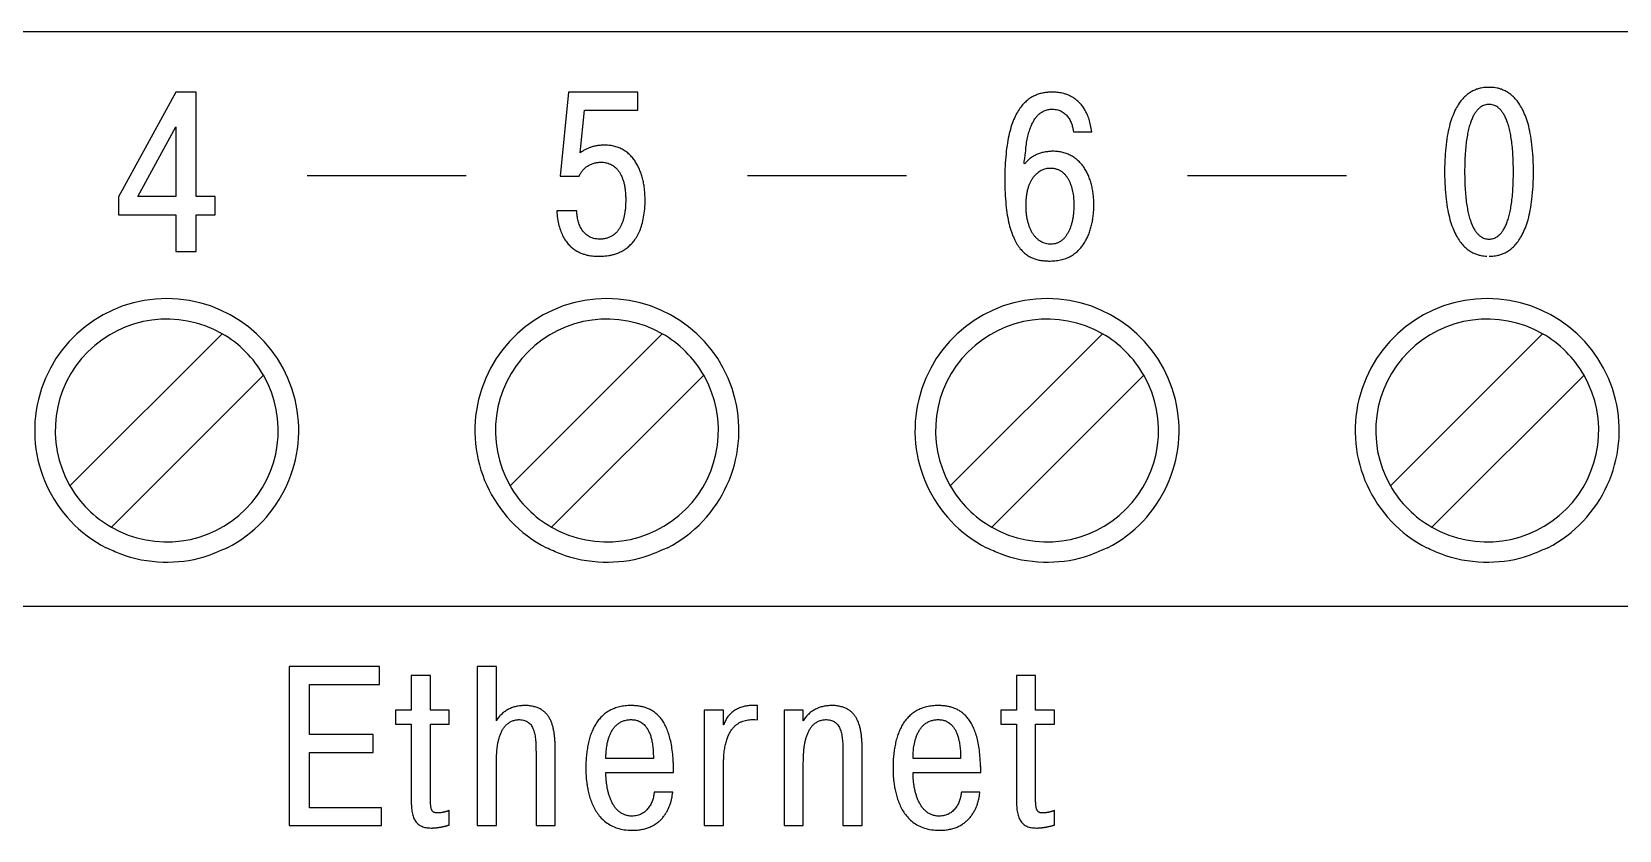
# Model space of a CAD drawing. Header units: millimetres. Extents: x 3520 to 8864, y 403 to 1747.
# Drawn here: x 7168.48 to 7195.53, y 1238.83 to 1252.45 of the extents above; entities that cross this region are included whole.
import ezdxf

# ---------------------------------------------------------------- set-up
doc = ezdxf.new("R2010")
doc.units = ezdxf.units.MM

msp = doc.modelspace()

# ---------------------------------------------------------------- linework, layer by layer
for p, q in [((7234.534, 1252.452, 1518.358), (7129.534, 1252.452, 1518.358)), ((7170.937, 1251.422, 1518.358), (7169.963, 1249.637, 1518.358)), ((7171.283, 1251.422, 1518.358), (7170.937, 1251.422, 1518.358)), ((7171.283, 1249.641, 1518.358), (7171.283, 1251.422, 1518.358)), ((7177.631, 1251.422, 1518.358), (7177.487, 1249.99, 1518.358)), ((7178.814, 1251.422, 1518.358), (7177.631, 1251.422, 1518.358)), ((7178.814, 1251.115, 1518.358), (7178.814, 1251.422, 1518.358)), ((7177.829, 1250.386, 1518.358), (7177.903, 1251.115, 1518.358)), ((7177.903, 1251.115, 1518.358), (7178.814, 1251.115, 1518.358)), ((7170.293, 1249.641, 1518.358), (7170.937, 1250.828, 1518.358)), ((7170.937, 1250.828, 1518.358), (7170.937, 1249.641, 1518.358)), ((7186.229, 1250.768, 1518.358), (7186.232, 1250.743, 1518.358)), ((7186.232, 1250.743, 1518.358), (7186.546, 1250.743, 1518.358)), ((7177.852, 1250.402, 1518.358), (7177.829, 1250.386, 1518.358)), ((7173.179, 1249.998, 1518.358), (7175.888, 1249.998, 1518.358)), ((7177.487, 1249.99, 1518.358), (7177.813, 1249.99, 1518.358)), ((7180.679, 1249.998, 1518.358), (7183.388, 1249.998, 1518.358)), ((7188.179, 1249.998, 1518.358), (7190.888, 1249.998, 1518.358)), ((7169.963, 1249.637, 1518.358), (7169.963, 1249.33, 1518.358)), ((7170.937, 1249.641, 1518.358), (7170.293, 1249.641, 1518.358)), ((7171.609, 1249.641, 1518.358), (7171.283, 1249.641, 1518.358)), ((7171.609, 1249.33, 1518.358), (7171.609, 1249.641, 1518.358)), ((7169.963, 1249.33, 1518.358), (7170.937, 1249.33, 1518.358)), ((7170.937, 1249.33, 1518.358), (7170.937, 1248.705, 1518.358)), ((7171.283, 1249.33, 1518.358), (7171.609, 1249.33, 1518.358)), ((7171.283, 1248.705, 1518.358), (7171.283, 1249.33, 1518.358)), ((7177.771, 1249.4, 1518.358), (7177.429, 1249.4, 1518.358)), ((7177.772, 1249.365, 1518.358), (7177.771, 1249.4, 1518.358)), ((7170.937, 1248.705, 1518.358), (7171.283, 1248.705, 1518.358)), ((7171.727, 1247.302, 1518.358), (7169.134, 1244.71, 1518.358)), ((7179.227, 1247.302, 1518.358), (7176.634, 1244.71, 1518.358)), ((7186.727, 1247.302, 1518.358), (7184.134, 1244.71, 1518.358)), ((7194.227, 1247.302, 1518.358), (7191.634, 1244.71, 1518.358)), ((7169.841, 1244.002, 1518.358), (7172.434, 1246.595, 1518.358)), ((7177.341, 1244.002, 1518.358), (7179.934, 1246.595, 1518.358)), ((7184.841, 1244.002, 1518.358), (7187.434, 1246.595, 1518.358)), ((7192.341, 1244.002, 1518.358), (7194.934, 1246.595, 1518.358)), ((7234.534, 1242.652, 1518.358), (7129.534, 1242.652, 1518.358)), ((7172.871, 1241.629, 1518.358), (7172.871, 1238.913, 1518.358)), ((7174.407, 1241.629, 1518.358), (7172.871, 1241.629, 1518.358)), ((7174.407, 1241.322, 1518.358), (7174.407, 1241.629, 1518.358)), ((7176.401, 1241.629, 1518.358), (7176.075, 1241.629, 1518.358)), ((7176.075, 1241.629, 1518.358), (7176.075, 1238.913, 1518.358)), ((7176.401, 1240.702, 1518.358), (7176.401, 1241.629, 1518.358)), ((7174.95, 1241.474, 1518.358), (7174.95, 1240.884, 1518.358)), ((7175.276, 1241.474, 1518.358), (7174.95, 1241.474, 1518.358)), ((7175.276, 1240.884, 1518.358), (7175.276, 1241.474, 1518.358)), ((7185.263, 1241.474, 1518.358), (7185.263, 1240.884, 1518.358)), ((7185.589, 1241.474, 1518.358), (7185.263, 1241.474, 1518.358)), ((7185.589, 1240.884, 1518.358), (7185.589, 1241.474, 1518.358)), ((7173.216, 1241.322, 1518.358), (7174.407, 1241.322, 1518.358)), ((7173.216, 1240.469, 1518.358), (7173.216, 1241.322, 1518.358)), ((7174.95, 1240.884, 1518.358), (7174.683, 1240.884, 1518.358)), ((7174.683, 1240.884, 1518.358), (7174.683, 1240.643, 1518.358)), ((7175.598, 1240.884, 1518.358), (7175.276, 1240.884, 1518.358)), ((7175.598, 1240.643, 1518.358), (7175.598, 1240.884, 1518.358)), ((7179.944, 1240.884, 1518.358), (7179.944, 1238.913, 1518.358)), ((7180.27, 1240.884, 1518.358), (7179.944, 1240.884, 1518.358)), ((7180.27, 1240.632, 1518.358), (7180.27, 1240.884, 1518.358)), ((7180.848, 1240.962, 1518.358), (7180.747, 1240.962, 1518.358)), ((7180.848, 1240.717, 1518.358), (7180.848, 1240.962, 1518.358)), ((7181.631, 1240.884, 1518.358), (7181.305, 1240.884, 1518.358)), ((7181.305, 1240.884, 1518.358), (7181.305, 1238.913, 1518.358)), ((7181.631, 1240.702, 1518.358), (7181.631, 1240.884, 1518.358)), ((7185.263, 1240.884, 1518.358), (7184.995, 1240.884, 1518.358)), ((7184.995, 1240.884, 1518.358), (7184.995, 1240.643, 1518.358)), ((7185.911, 1240.884, 1518.358), (7185.589, 1240.884, 1518.358)), ((7185.911, 1240.643, 1518.358), (7185.911, 1240.884, 1518.358)), ((7174.683, 1240.643, 1518.358), (7174.95, 1240.643, 1518.358)), ((7174.95, 1240.643, 1518.358), (7174.95, 1239.343, 1518.358)), ((7175.276, 1240.643, 1518.358), (7175.598, 1240.643, 1518.358)), ((7175.276, 1239.39, 1518.358), (7175.276, 1240.643, 1518.358)), ((7176.422, 1240.734, 1518.358), (7176.401, 1240.702, 1518.358)), ((7180.277, 1240.632, 1518.358), (7180.27, 1240.632, 1518.358)), ((7180.289, 1240.67, 1518.358), (7180.277, 1240.632, 1518.358)), ((7180.804, 1240.721, 1518.358), (7180.848, 1240.717, 1518.358)), ((7181.652, 1240.734, 1518.358), (7181.631, 1240.702, 1518.358)), ((7184.995, 1240.643, 1518.358), (7185.263, 1240.643, 1518.358)), ((7185.263, 1240.643, 1518.358), (7185.263, 1239.343, 1518.358)), ((7185.589, 1240.643, 1518.358), (7185.911, 1240.643, 1518.358)), ((7185.589, 1239.39, 1518.358), (7185.589, 1240.643, 1518.358)), ((7174.299, 1240.469, 1518.358), (7173.216, 1240.469, 1518.358)), ((7174.299, 1240.162, 1518.358), (7174.299, 1240.469, 1518.358)), ((7173.216, 1240.162, 1518.358), (7174.299, 1240.162, 1518.358)), ((7173.216, 1239.219, 1518.358), (7173.216, 1240.162, 1518.358)), ((7176.401, 1238.913, 1518.358), (7176.401, 1239.988, 1518.358)), ((7177.076, 1240.213, 1518.358), (7177.077, 1240.158, 1518.358)), ((7177.077, 1240.158, 1518.358), (7177.077, 1238.913, 1518.358)), ((7177.403, 1238.913, 1518.358), (7177.403, 1240.232, 1518.358)), ((7179.079, 1240.061, 1518.358), (7178.267, 1240.061, 1518.358)), ((7179.075, 1240.17, 1518.358), (7179.079, 1240.061, 1518.358)), ((7181.631, 1238.913, 1518.358), (7181.631, 1239.988, 1518.358)), ((7182.306, 1240.213, 1518.358), (7182.307, 1240.158, 1518.358)), ((7182.307, 1240.158, 1518.358), (7182.307, 1238.913, 1518.358)), ((7182.632, 1238.913, 1518.358), (7182.632, 1240.232, 1518.358)), ((7184.312, 1240.061, 1518.358), (7183.501, 1240.061, 1518.358)), ((7184.309, 1240.17, 1518.358), (7184.312, 1240.061, 1518.358)), ((7178.267, 1239.821, 1518.358), (7179.42, 1239.821, 1518.358)), ((7178.268, 1239.765, 1518.358), (7178.267, 1239.821, 1518.358)), ((7180.27, 1238.913, 1518.358), (7180.27, 1239.914, 1518.358)), ((7183.501, 1239.821, 1518.358), (7184.654, 1239.821, 1518.358)), ((7183.502, 1239.765, 1518.358), (7183.501, 1239.821, 1518.358)), ((7179.405, 1239.483, 1518.358), (7179.09, 1239.483, 1518.358)), ((7179.399, 1239.43, 1518.358), (7179.405, 1239.483, 1518.358)), ((7184.638, 1239.483, 1518.358), (7184.324, 1239.483, 1518.358)), ((7184.633, 1239.43, 1518.358), (7184.638, 1239.483, 1518.358)), ((7174.442, 1239.219, 1518.358), (7173.216, 1239.219, 1518.358)), ((7174.442, 1238.913, 1518.358), (7174.442, 1239.219, 1518.358)), ((7175.277, 1239.352, 1518.358), (7175.276, 1239.39, 1518.358)), ((7175.598, 1238.924, 1518.358), (7175.598, 1239.173, 1518.358)), ((7185.589, 1239.352, 1518.358), (7185.589, 1239.39, 1518.358)), ((7185.911, 1238.924, 1518.358), (7185.911, 1239.173, 1518.358)), ((7172.871, 1238.913, 1518.358), (7174.442, 1238.913, 1518.358)), ((7175.582, 1238.919, 1518.358), (7175.598, 1238.924, 1518.358)), ((7176.075, 1238.913, 1518.358), (7176.401, 1238.913, 1518.358)), ((7177.077, 1238.913, 1518.358), (7177.403, 1238.913, 1518.358)), ((7179.944, 1238.913, 1518.358), (7180.27, 1238.913, 1518.358)), ((7181.305, 1238.913, 1518.358), (7181.631, 1238.913, 1518.358)), ((7182.307, 1238.913, 1518.358), (7182.632, 1238.913, 1518.358)), ((7185.895, 1238.919, 1518.358), (7185.911, 1238.924, 1518.358))]:
    msp.add_line(p, q)
for centre, radius, start, end in [((7170.784, 1245.652, 1518.358), 2.25, 297.266, 242.734), ((7178.284, 1245.652, 1518.358), 2.25, 297.266, 242.734), ((7185.784, 1245.652, 1518.358), 2.25, 297.266, 242.734), ((7193.284, 1245.652, 1518.358), 2.25, 297.266, 242.734), ((7170.784, 1245.652, 1518.358), 1.9, 60.2575, 209.7425), ((7178.284, 1245.652, 1518.358), 1.9, 60.2575, 209.7425), ((7185.784, 1245.652, 1518.358), 1.9, 60.2575, 209.7425), ((7193.284, 1245.652, 1518.358), 1.9, 60.2575, 209.7425), ((7170.784, 1245.652, 1518.358), 1.9, 29.7425, 60.2575), ((7178.284, 1245.652, 1518.358), 1.9, 29.7425, 60.2575), ((7185.784, 1245.652, 1518.358), 1.9, 29.7425, 60.2575), ((7193.284, 1245.652, 1518.358), 1.9, 29.7425, 60.2575), ((7170.784, 1245.652, 1518.358), 1.9, 240.2575, 29.7425), ((7178.284, 1245.652, 1518.358), 1.9, 240.2575, 29.7425), ((7185.784, 1245.652, 1518.358), 1.9, 240.2575, 29.7425), ((7193.284, 1245.652, 1518.358), 1.9, 240.2575, 29.7425), ((7170.784, 1245.652, 1518.358), 1.9, 209.7425, 240.2575), ((7178.284, 1245.652, 1518.358), 1.9, 209.7425, 240.2575), ((7185.784, 1245.652, 1518.358), 1.9, 209.7425, 240.2575), ((7193.284, 1245.652, 1518.358), 1.9, 209.7425, 240.2575)]:
    msp.add_arc(centre, radius, start, end)
for points in [[(7186.546, 1250.743, 1518.358), (7186.527, 1250.858, 1518.358), (7186.5, 1250.96, 1518.358), (7186.465, 1251.049, 1518.358), (7186.425, 1251.126, 1518.358), (7186.381, 1251.191, 1518.358), (7186.332, 1251.246, 1518.358), (7186.281, 1251.291, 1518.358), (7186.228, 1251.328, 1518.358), (7186.175, 1251.357, 1518.358), (7186.123, 1251.38, 1518.358), (7186.071, 1251.396, 1518.358), (7186.023, 1251.408, 1518.358), (7185.978, 1251.415, 1518.358), (7185.938, 1251.42, 1518.358), (7185.903, 1251.421, 1518.358), (7185.875, 1251.422, 1518.358), (7185.808, 1251.419, 1518.358), (7185.739, 1251.411, 1518.358), (7185.669, 1251.396, 1518.358), (7185.6, 1251.373, 1518.358), (7185.531, 1251.34, 1518.358), (7185.463, 1251.295, 1518.358), (7185.399, 1251.238, 1518.358), (7185.337, 1251.167, 1518.358), (7185.28, 1251.081, 1518.358), (7185.228, 1250.978, 1518.358), (7185.181, 1250.857, 1518.358), (7185.141, 1250.716, 1518.358), (7185.109, 1250.555, 1518.358), (7185.085, 1250.371, 1518.358), (7185.069, 1250.164, 1518.358), (7185.064, 1249.932, 1518.358), (7185.069, 1249.703, 1518.358), (7185.084, 1249.501, 1518.358), (7185.107, 1249.323, 1518.358), (7185.138, 1249.169, 1518.358), (7185.177, 1249.037, 1518.358), (7185.222, 1248.924, 1518.358), (7185.272, 1248.83, 1518.358), (7185.327, 1248.752, 1518.358), (7185.386, 1248.69, 1518.358), (7185.448, 1248.641, 1518.358), (7185.513, 1248.604, 1518.358), (7185.578, 1248.577, 1518.358), (7185.645, 1248.559, 1518.358), (7185.711, 1248.548, 1518.358), (7185.777, 1248.543, 1518.358), (7185.84, 1248.542, 1518.358), (7185.945, 1248.548, 1518.358), (7186.039, 1248.566, 1518.358), (7186.125, 1248.595, 1518.358), (7186.202, 1248.633, 1518.358), (7186.27, 1248.68, 1518.358), (7186.331, 1248.736, 1518.358), (7186.384, 1248.798, 1518.358), (7186.429, 1248.866, 1518.358), (7186.468, 1248.938, 1518.358), (7186.501, 1249.015, 1518.358), (7186.527, 1249.094, 1518.358), (7186.548, 1249.176, 1518.358), (7186.563, 1249.258, 1518.358), (7186.574, 1249.34, 1518.358), (7186.58, 1249.422, 1518.358), (7186.581, 1249.501, 1518.358), (7186.579, 1249.59, 1518.358), (7186.571, 1249.677, 1518.358), (7186.559, 1249.762, 1518.358), (7186.541, 1249.845, 1518.358), (7186.517, 1249.924, 1518.358), (7186.488, 1249.999, 1518.358), (7186.454, 1250.07, 1518.358), (7186.414, 1250.136, 1518.358), (7186.369, 1250.196, 1518.358), (7186.317, 1250.25, 1518.358), (7186.26, 1250.297, 1518.358), (7186.197, 1250.337, 1518.358), (7186.128, 1250.369, 1518.358), (7186.052, 1250.393, 1518.358), (7185.971, 1250.408, 1518.358), (7185.883, 1250.413, 1518.358), (7185.846, 1250.412, 1518.358), (7185.81, 1250.409, 1518.358), (7185.774, 1250.404, 1518.358), (7185.738, 1250.398, 1518.358), (7185.703, 1250.39, 1518.358), (7185.67, 1250.38, 1518.358), (7185.637, 1250.369, 1518.358), (7185.605, 1250.356, 1518.358), (7185.575, 1250.341, 1518.358), (7185.546, 1250.325, 1518.358), (7185.518, 1250.307, 1518.358), (7185.492, 1250.288, 1518.358), (7185.467, 1250.268, 1518.358), (7185.445, 1250.246, 1518.358), (7185.424, 1250.224, 1518.358), (7185.406, 1250.2, 1518.358), (7185.412, 1250.347, 1518.358), (7185.425, 1250.478, 1518.358), (7185.442, 1250.594, 1518.358), (7185.464, 1250.695, 1518.358), (7185.49, 1250.783, 1518.358), (7185.519, 1250.859, 1518.358), (7185.551, 1250.923, 1518.358), (7185.585, 1250.977, 1518.358), (7185.621, 1251.02, 1518.358), (7185.658, 1251.055, 1518.358), (7185.695, 1251.082, 1518.358), (7185.733, 1251.102, 1518.358), (7185.77, 1251.116, 1518.358), (7185.805, 1251.125, 1518.358), (7185.84, 1251.129, 1518.358), (7185.871, 1251.131, 1518.358), (7185.921, 1251.128, 1518.358), (7185.966, 1251.119, 1518.358), (7186.006, 1251.106, 1518.358), (7186.042, 1251.088, 1518.358), (7186.075, 1251.066, 1518.358), (7186.104, 1251.042, 1518.358), (7186.129, 1251.014, 1518.358), (7186.151, 1250.985, 1518.358), (7186.17, 1250.954, 1518.358), (7186.186, 1250.922, 1518.358), (7186.199, 1250.889, 1518.358), (7186.21, 1250.857, 1518.358), (7186.218, 1250.826, 1518.358), (7186.225, 1250.796, 1518.358), (7186.229, 1250.768, 1518.358)], [(7193.315, 1248.623, 1518.358), (7193.354, 1248.624, 1518.358), (7193.401, 1248.628, 1518.358), (7193.454, 1248.636, 1518.358), (7193.512, 1248.651, 1518.358), (7193.573, 1248.675, 1518.358), (7193.636, 1248.709, 1518.358), (7193.7, 1248.756, 1518.358), (7193.763, 1248.818, 1518.358), (7193.824, 1248.896, 1518.358), (7193.881, 1248.992, 1518.358), (7193.934, 1249.108, 1518.358), (7193.98, 1249.247, 1518.358), (7194.018, 1249.41, 1518.358), (7194.047, 1249.599, 1518.358), (7194.065, 1249.817, 1518.358), (7194.072, 1250.064, 1518.358), (7194.065, 1250.311, 1518.358), (7194.047, 1250.528, 1518.358), (7194.018, 1250.717, 1518.358), (7193.98, 1250.88, 1518.358), (7193.934, 1251.018, 1518.358), (7193.881, 1251.135, 1518.358), (7193.824, 1251.231, 1518.358), (7193.763, 1251.309, 1518.358), (7193.7, 1251.37, 1518.358), (7193.636, 1251.417, 1518.358), (7193.573, 1251.451, 1518.358), (7193.512, 1251.475, 1518.358), (7193.454, 1251.49, 1518.358), (7193.401, 1251.499, 1518.358), (7193.354, 1251.503, 1518.358), (7193.315, 1251.503, 1518.358), (7193.276, 1251.503, 1518.358), (7193.229, 1251.499, 1518.358), (7193.176, 1251.49, 1518.358), (7193.118, 1251.475, 1518.358), (7193.057, 1251.451, 1518.358), (7192.994, 1251.417, 1518.358), (7192.93, 1251.37, 1518.358), (7192.867, 1251.309, 1518.358), (7192.806, 1251.231, 1518.358), (7192.749, 1251.135, 1518.358), (7192.696, 1251.018, 1518.358), (7192.65, 1250.88, 1518.358), (7192.612, 1250.717, 1518.358), (7192.583, 1250.528, 1518.358), (7192.565, 1250.311, 1518.358), (7192.558, 1250.064, 1518.358), (7192.565, 1249.817, 1518.358), (7192.583, 1249.599, 1518.358), (7192.612, 1249.41, 1518.358), (7192.65, 1249.247, 1518.358), (7192.696, 1249.108, 1518.358), (7192.749, 1248.992, 1518.358), (7192.806, 1248.896, 1518.358), (7192.867, 1248.818, 1518.358), (7192.93, 1248.756, 1518.358), (7192.994, 1248.709, 1518.358), (7193.057, 1248.675, 1518.358), (7193.118, 1248.651, 1518.358), (7193.176, 1248.636, 1518.358), (7193.229, 1248.628, 1518.358), (7193.276, 1248.624, 1518.358)], [(7193.315, 1248.915, 1518.358), (7193.278, 1248.918, 1518.358), (7193.24, 1248.926, 1518.358), (7193.203, 1248.941, 1518.358), (7193.167, 1248.964, 1518.358), (7193.131, 1248.994, 1518.358), (7193.097, 1249.034, 1518.358), (7193.064, 1249.083, 1518.358), (7193.033, 1249.142, 1518.358), (7193.005, 1249.211, 1518.358), (7192.979, 1249.293, 1518.358), (7192.956, 1249.386, 1518.358), (7192.937, 1249.493, 1518.358), (7192.921, 1249.613, 1518.358), (7192.91, 1249.748, 1518.358), (7192.902, 1249.898, 1518.358), (7192.9, 1250.064, 1518.358), (7192.902, 1250.229, 1518.358), (7192.91, 1250.379, 1518.358), (7192.921, 1250.514, 1518.358), (7192.937, 1250.634, 1518.358), (7192.956, 1250.741, 1518.358), (7192.979, 1250.835, 1518.358), (7193.005, 1250.916, 1518.358), (7193.033, 1250.986, 1518.358), (7193.064, 1251.045, 1518.358), (7193.097, 1251.093, 1518.358), (7193.131, 1251.133, 1518.358), (7193.167, 1251.163, 1518.358), (7193.203, 1251.186, 1518.358), (7193.24, 1251.201, 1518.358), (7193.278, 1251.21, 1518.358), (7193.315, 1251.212, 1518.358), (7193.352, 1251.21, 1518.358), (7193.39, 1251.201, 1518.358), (7193.427, 1251.186, 1518.358), (7193.463, 1251.163, 1518.358), (7193.499, 1251.133, 1518.358), (7193.533, 1251.093, 1518.358), (7193.566, 1251.045, 1518.358), (7193.597, 1250.986, 1518.358), (7193.625, 1250.916, 1518.358), (7193.651, 1250.835, 1518.358), (7193.674, 1250.741, 1518.358), (7193.693, 1250.634, 1518.358), (7193.709, 1250.514, 1518.358), (7193.721, 1250.379, 1518.358), (7193.728, 1250.229, 1518.358), (7193.73, 1250.064, 1518.358), (7193.728, 1249.898, 1518.358), (7193.721, 1249.748, 1518.358), (7193.709, 1249.613, 1518.358), (7193.693, 1249.493, 1518.358), (7193.674, 1249.386, 1518.358), (7193.651, 1249.293, 1518.358), (7193.625, 1249.211, 1518.358), (7193.597, 1249.142, 1518.358), (7193.566, 1249.083, 1518.358), (7193.533, 1249.034, 1518.358), (7193.499, 1248.994, 1518.358), (7193.463, 1248.964, 1518.358), (7193.427, 1248.941, 1518.358), (7193.39, 1248.926, 1518.358), (7193.352, 1248.918, 1518.358), (7193.315, 1248.915, 1518.358)], [(7177.429, 1249.4, 1518.358), (7177.443, 1249.265, 1518.358), (7177.468, 1249.146, 1518.358), (7177.501, 1249.043, 1518.358), (7177.541, 1248.954, 1518.358), (7177.588, 1248.879, 1518.358), (7177.64, 1248.816, 1518.358), (7177.695, 1248.765, 1518.358), (7177.753, 1248.723, 1518.358), (7177.813, 1248.691, 1518.358), (7177.872, 1248.666, 1518.358), (7177.93, 1248.648, 1518.358), (7177.986, 1248.636, 1518.358), (7178.038, 1248.629, 1518.358), (7178.085, 1248.625, 1518.358), (7178.125, 1248.624, 1518.358), (7178.159, 1248.623, 1518.358), (7178.203, 1248.624, 1518.358), (7178.255, 1248.628, 1518.358), (7178.311, 1248.635, 1518.358), (7178.372, 1248.647, 1518.358), (7178.435, 1248.665, 1518.358), (7178.5, 1248.691, 1518.358), (7178.565, 1248.724, 1518.358), (7178.628, 1248.767, 1518.358), (7178.689, 1248.821, 1518.358), (7178.747, 1248.887, 1518.358), (7178.799, 1248.965, 1518.358), (7178.844, 1249.057, 1518.358), (7178.882, 1249.165, 1518.358), (7178.91, 1249.289, 1518.358), (7178.929, 1249.43, 1518.358), (7178.935, 1249.59, 1518.358), (7178.932, 1249.677, 1518.358), (7178.925, 1249.764, 1518.358), (7178.913, 1249.849, 1518.358), (7178.896, 1249.932, 1518.358), (7178.873, 1250.012, 1518.358), (7178.846, 1250.088, 1518.358), (7178.813, 1250.161, 1518.358), (7178.774, 1250.229, 1518.358), (7178.73, 1250.291, 1518.358), (7178.68, 1250.347, 1518.358), (7178.624, 1250.396, 1518.358), (7178.562, 1250.438, 1518.358), (7178.494, 1250.472, 1518.358), (7178.419, 1250.497, 1518.358), (7178.339, 1250.512, 1518.358), (7178.252, 1250.518, 1518.358), (7178.219, 1250.517, 1518.358), (7178.187, 1250.516, 1518.358), (7178.157, 1250.513, 1518.358), (7178.127, 1250.51, 1518.358), (7178.099, 1250.505, 1518.358), (7178.071, 1250.499, 1518.358), (7178.045, 1250.493, 1518.358), (7178.019, 1250.485, 1518.358), (7177.993, 1250.476, 1518.358), (7177.969, 1250.467, 1518.358), (7177.945, 1250.456, 1518.358), (7177.921, 1250.444, 1518.358), (7177.897, 1250.431, 1518.358), (7177.874, 1250.417, 1518.358), (7177.852, 1250.402, 1518.358)], [(7177.813, 1249.99, 1518.358), (7177.825, 1250.016, 1518.358), (7177.838, 1250.041, 1518.358), (7177.853, 1250.065, 1518.358), (7177.871, 1250.087, 1518.358), (7177.89, 1250.108, 1518.358), (7177.91, 1250.128, 1518.358), (7177.932, 1250.146, 1518.358), (7177.956, 1250.162, 1518.358), (7177.981, 1250.177, 1518.358), (7178.007, 1250.189, 1518.358), (7178.035, 1250.2, 1518.358), (7178.063, 1250.21, 1518.358), (7178.093, 1250.217, 1518.358), (7178.123, 1250.222, 1518.358), (7178.154, 1250.225, 1518.358), (7178.186, 1250.227, 1518.358), (7178.227, 1250.225, 1518.358), (7178.266, 1250.219, 1518.358), (7178.305, 1250.208, 1518.358), (7178.343, 1250.194, 1518.358), (7178.38, 1250.174, 1518.358), (7178.414, 1250.15, 1518.358), (7178.447, 1250.12, 1518.358), (7178.477, 1250.085, 1518.358), (7178.505, 1250.045, 1518.358), (7178.53, 1249.999, 1518.358), (7178.552, 1249.946, 1518.358), (7178.57, 1249.888, 1518.358), (7178.585, 1249.823, 1518.358), (7178.596, 1249.751, 1518.358), (7178.603, 1249.672, 1518.358), (7178.605, 1249.586, 1518.358), (7178.604, 1249.531, 1518.358), (7178.601, 1249.474, 1518.358), (7178.596, 1249.416, 1518.358), (7178.588, 1249.359, 1518.358), (7178.577, 1249.301, 1518.358), (7178.563, 1249.246, 1518.358), (7178.545, 1249.192, 1518.358), (7178.523, 1249.141, 1518.358), (7178.497, 1249.094, 1518.358), (7178.465, 1249.051, 1518.358), (7178.429, 1249.012, 1518.358), (7178.387, 1248.979, 1518.358), (7178.34, 1248.952, 1518.358), (7178.286, 1248.932, 1518.358), (7178.226, 1248.919, 1518.358), (7178.159, 1248.915, 1518.358), (7178.105, 1248.918, 1518.358), (7178.055, 1248.928, 1518.358), (7178.011, 1248.944, 1518.358), (7177.97, 1248.965, 1518.358), (7177.935, 1248.991, 1518.358), (7177.903, 1249.02, 1518.358), (7177.875, 1249.053, 1518.358), (7177.851, 1249.089, 1518.358), (7177.831, 1249.127, 1518.358), (7177.814, 1249.166, 1518.358), (7177.8, 1249.207, 1518.358), (7177.789, 1249.247, 1518.358), (7177.781, 1249.287, 1518.358), (7177.775, 1249.327, 1518.358), (7177.772, 1249.365, 1518.358)], [(7185.421, 1249.493, 1518.358), (7185.423, 1249.572, 1518.358), (7185.43, 1249.645, 1518.358), (7185.441, 1249.712, 1518.358), (7185.456, 1249.775, 1518.358), (7185.475, 1249.831, 1518.358), (7185.497, 1249.883, 1518.358), (7185.522, 1249.929, 1518.358), (7185.55, 1249.97, 1518.358), (7185.58, 1250.006, 1518.358), (7185.613, 1250.037, 1518.358), (7185.648, 1250.063, 1518.358), (7185.685, 1250.085, 1518.358), (7185.723, 1250.101, 1518.358), (7185.762, 1250.113, 1518.358), (7185.803, 1250.12, 1518.358), (7185.844, 1250.122, 1518.358), (7185.901, 1250.118, 1518.358), (7185.953, 1250.105, 1518.358), (7186, 1250.086, 1518.358), (7186.041, 1250.06, 1518.358), (7186.079, 1250.028, 1518.358), (7186.112, 1249.991, 1518.358), (7186.141, 1249.95, 1518.358), (7186.165, 1249.905, 1518.358), (7186.186, 1249.857, 1518.358), (7186.204, 1249.807, 1518.358), (7186.218, 1249.756, 1518.358), (7186.229, 1249.704, 1518.358), (7186.238, 1249.652, 1518.358), (7186.243, 1249.601, 1518.358), (7186.247, 1249.552, 1518.358), (7186.248, 1249.505, 1518.358), (7186.247, 1249.447, 1518.358), (7186.243, 1249.389, 1518.358), (7186.237, 1249.33, 1518.358), (7186.227, 1249.272, 1518.358), (7186.215, 1249.215, 1518.358), (7186.2, 1249.159, 1518.358), (7186.182, 1249.106, 1518.358), (7186.16, 1249.056, 1518.358), (7186.135, 1249.009, 1518.358), (7186.106, 1248.966, 1518.358), (7186.073, 1248.928, 1518.358), (7186.037, 1248.896, 1518.358), (7185.996, 1248.869, 1518.358), (7185.951, 1248.85, 1518.358), (7185.902, 1248.838, 1518.358), (7185.848, 1248.834, 1518.358), (7185.802, 1248.836, 1518.358), (7185.758, 1248.845, 1518.358), (7185.716, 1248.859, 1518.358), (7185.677, 1248.878, 1518.358), (7185.639, 1248.903, 1518.358), (7185.604, 1248.933, 1518.358), (7185.571, 1248.968, 1518.358), (7185.541, 1249.008, 1518.358), (7185.515, 1249.052, 1518.358), (7185.491, 1249.102, 1518.358), (7185.47, 1249.156, 1518.358), (7185.453, 1249.215, 1518.358), (7185.439, 1249.278, 1518.358), (7185.429, 1249.346, 1518.358), (7185.423, 1249.417, 1518.358), (7185.421, 1249.493, 1518.358)], [(7177.403, 1240.232, 1518.358), (7177.402, 1240.305, 1518.358), (7177.398, 1240.376, 1518.358), (7177.392, 1240.445, 1518.358), (7177.383, 1240.511, 1518.358), (7177.37, 1240.575, 1518.358), (7177.354, 1240.635, 1518.358), (7177.333, 1240.691, 1518.358), (7177.307, 1240.744, 1518.358), (7177.276, 1240.791, 1518.358), (7177.24, 1240.834, 1518.358), (7177.198, 1240.871, 1518.358), (7177.149, 1240.903, 1518.358), (7177.094, 1240.928, 1518.358), (7177.031, 1240.946, 1518.358), (7176.961, 1240.958, 1518.358), (7176.883, 1240.962, 1518.358), (7176.846, 1240.96, 1518.358), (7176.811, 1240.958, 1518.358), (7176.775, 1240.953, 1518.358), (7176.74, 1240.946, 1518.358), (7176.706, 1240.937, 1518.358), (7176.673, 1240.926, 1518.358), (7176.64, 1240.913, 1518.358), (7176.609, 1240.898, 1518.358), (7176.578, 1240.881, 1518.358), (7176.549, 1240.862, 1518.358), (7176.52, 1240.841, 1518.358), (7176.494, 1240.817, 1518.358), (7176.468, 1240.792, 1518.358), (7176.444, 1240.764, 1518.358), (7176.422, 1240.734, 1518.358)], [(7179.42, 1239.821, 1518.358), (7179.42, 1239.831, 1518.358), (7179.42, 1239.842, 1518.358), (7179.42, 1239.853, 1518.358), (7179.42, 1239.864, 1518.358), (7179.42, 1239.874, 1518.358), (7179.42, 1239.885, 1518.358), (7179.42, 1239.895, 1518.358), (7179.42, 1239.906, 1518.358), (7179.42, 1239.916, 1518.358), (7179.419, 1239.927, 1518.358), (7179.419, 1239.937, 1518.358), (7179.419, 1239.948, 1518.358), (7179.418, 1239.959, 1518.358), (7179.418, 1239.97, 1518.358), (7179.417, 1239.98, 1518.358), (7179.416, 1239.991, 1518.358), (7179.406, 1240.135, 1518.358), (7179.388, 1240.265, 1518.358), (7179.365, 1240.38, 1518.358), (7179.336, 1240.483, 1518.358), (7179.301, 1240.574, 1518.358), (7179.262, 1240.653, 1518.358), (7179.219, 1240.721, 1518.358), (7179.171, 1240.779, 1518.358), (7179.12, 1240.827, 1518.358), (7179.065, 1240.867, 1518.358), (7179.008, 1240.899, 1518.358), (7178.949, 1240.923, 1518.358), (7178.888, 1240.941, 1518.358), (7178.826, 1240.953, 1518.358), (7178.762, 1240.959, 1518.358), (7178.698, 1240.962, 1518.358), (7178.594, 1240.956, 1518.358), (7178.498, 1240.939, 1518.358), (7178.411, 1240.913, 1518.358), (7178.332, 1240.876, 1518.358), (7178.261, 1240.831, 1518.358), (7178.198, 1240.777, 1518.358), (7178.143, 1240.715, 1518.358), (7178.094, 1240.646, 1518.358), (7178.052, 1240.569, 1518.358), (7178.017, 1240.487, 1518.358), (7177.988, 1240.398, 1518.358), (7177.965, 1240.305, 1518.358), (7177.948, 1240.207, 1518.358), (7177.935, 1240.105, 1518.358), (7177.928, 1239.999, 1518.358), (7177.926, 1239.891, 1518.358), (7177.926, 1239.849, 1518.358), (7177.928, 1239.794, 1518.358), (7177.932, 1239.727, 1518.358), (7177.94, 1239.65, 1518.358), (7177.953, 1239.566, 1518.358), (7177.971, 1239.478, 1518.358), (7177.996, 1239.387, 1518.358), (7178.029, 1239.295, 1518.358), (7178.072, 1239.206, 1518.358), (7178.124, 1239.121, 1518.358), (7178.189, 1239.043, 1518.358), (7178.265, 1238.974, 1518.358), (7178.355, 1238.916, 1518.358), (7178.46, 1238.872, 1518.358), (7178.58, 1238.844, 1518.358), (7178.718, 1238.834, 1518.358), (7178.808, 1238.839, 1518.358), (7178.89, 1238.851, 1518.358), (7178.965, 1238.87, 1518.358), (7179.033, 1238.897, 1518.358), (7179.094, 1238.929, 1518.358), (7179.149, 1238.967, 1518.358), (7179.198, 1239.009, 1518.358), (7179.24, 1239.055, 1518.358), (7179.277, 1239.105, 1518.358), (7179.309, 1239.157, 1518.358), (7179.336, 1239.21, 1518.358), (7179.358, 1239.265, 1518.358), (7179.376, 1239.321, 1518.358), (7179.389, 1239.376, 1518.358), (7179.399, 1239.43, 1518.358)], [(7180.747, 1240.962, 1518.358), (7180.71, 1240.96, 1518.358), (7180.673, 1240.956, 1518.358), (7180.636, 1240.949, 1518.358), (7180.599, 1240.94, 1518.358), (7180.563, 1240.928, 1518.358), (7180.527, 1240.913, 1518.358), (7180.493, 1240.896, 1518.358), (7180.46, 1240.877, 1518.358), (7180.428, 1240.854, 1518.358), (7180.399, 1240.83, 1518.358), (7180.371, 1240.803, 1518.358), (7180.346, 1240.773, 1518.358), (7180.324, 1240.741, 1518.358), (7180.305, 1240.707, 1518.358), (7180.289, 1240.67, 1518.358)], [(7182.632, 1240.232, 1518.358), (7182.632, 1240.305, 1518.358), (7182.628, 1240.376, 1518.358), (7182.622, 1240.445, 1518.358), (7182.613, 1240.511, 1518.358), (7182.6, 1240.575, 1518.358), (7182.584, 1240.635, 1518.358), (7182.563, 1240.691, 1518.358), (7182.537, 1240.744, 1518.358), (7182.506, 1240.791, 1518.358), (7182.47, 1240.834, 1518.358), (7182.428, 1240.871, 1518.358), (7182.379, 1240.903, 1518.358), (7182.323, 1240.928, 1518.358), (7182.261, 1240.946, 1518.358), (7182.191, 1240.958, 1518.358), (7182.112, 1240.962, 1518.358), (7182.076, 1240.96, 1518.358), (7182.041, 1240.958, 1518.358), (7182.005, 1240.953, 1518.358), (7181.97, 1240.946, 1518.358), (7181.936, 1240.937, 1518.358), (7181.903, 1240.926, 1518.358), (7181.87, 1240.913, 1518.358), (7181.838, 1240.898, 1518.358), (7181.808, 1240.881, 1518.358), (7181.779, 1240.862, 1518.358), (7181.75, 1240.841, 1518.358), (7181.723, 1240.817, 1518.358), (7181.698, 1240.792, 1518.358), (7181.674, 1240.764, 1518.358), (7181.652, 1240.734, 1518.358)], [(7184.654, 1239.821, 1518.358), (7184.654, 1239.831, 1518.358), (7184.654, 1239.842, 1518.358), (7184.654, 1239.853, 1518.358), (7184.654, 1239.864, 1518.358), (7184.654, 1239.874, 1518.358), (7184.654, 1239.885, 1518.358), (7184.654, 1239.895, 1518.358), (7184.654, 1239.906, 1518.358), (7184.653, 1239.916, 1518.358), (7184.653, 1239.927, 1518.358), (7184.653, 1239.937, 1518.358), (7184.652, 1239.948, 1518.358), (7184.652, 1239.959, 1518.358), (7184.651, 1239.97, 1518.358), (7184.651, 1239.98, 1518.358), (7184.65, 1239.991, 1518.358), (7184.639, 1240.135, 1518.358), (7184.622, 1240.265, 1518.358), (7184.599, 1240.38, 1518.358), (7184.57, 1240.483, 1518.358), (7184.535, 1240.574, 1518.358), (7184.496, 1240.653, 1518.358), (7184.452, 1240.721, 1518.358), (7184.405, 1240.779, 1518.358), (7184.354, 1240.827, 1518.358), (7184.299, 1240.867, 1518.358), (7184.242, 1240.899, 1518.358), (7184.183, 1240.923, 1518.358), (7184.122, 1240.941, 1518.358), (7184.06, 1240.953, 1518.358), (7183.996, 1240.959, 1518.358), (7183.932, 1240.962, 1518.358), (7183.828, 1240.956, 1518.358), (7183.732, 1240.939, 1518.358), (7183.645, 1240.913, 1518.358), (7183.566, 1240.876, 1518.358), (7183.495, 1240.831, 1518.358), (7183.432, 1240.777, 1518.358), (7183.377, 1240.715, 1518.358), (7183.328, 1240.646, 1518.358), (7183.286, 1240.569, 1518.358), (7183.251, 1240.487, 1518.358), (7183.222, 1240.398, 1518.358), (7183.199, 1240.305, 1518.358), (7183.181, 1240.207, 1518.358), (7183.169, 1240.105, 1518.358), (7183.162, 1239.999, 1518.358), (7183.16, 1239.891, 1518.358), (7183.16, 1239.849, 1518.358), (7183.162, 1239.794, 1518.358), (7183.166, 1239.727, 1518.358), (7183.174, 1239.65, 1518.358), (7183.187, 1239.566, 1518.358), (7183.205, 1239.478, 1518.358), (7183.23, 1239.387, 1518.358), (7183.263, 1239.295, 1518.358), (7183.306, 1239.206, 1518.358), (7183.358, 1239.121, 1518.358), (7183.422, 1239.043, 1518.358), (7183.499, 1238.974, 1518.358), (7183.589, 1238.916, 1518.358), (7183.694, 1238.872, 1518.358), (7183.814, 1238.844, 1518.358), (7183.952, 1238.834, 1518.358), (7184.042, 1238.839, 1518.358), (7184.124, 1238.851, 1518.358), (7184.199, 1238.87, 1518.358), (7184.267, 1238.897, 1518.358), (7184.328, 1238.929, 1518.358), (7184.383, 1238.967, 1518.358), (7184.431, 1239.009, 1518.358), (7184.474, 1239.055, 1518.358), (7184.511, 1239.105, 1518.358), (7184.543, 1239.157, 1518.358), (7184.57, 1239.21, 1518.358), (7184.592, 1239.265, 1518.358), (7184.609, 1239.321, 1518.358), (7184.623, 1239.376, 1518.358), (7184.633, 1239.43, 1518.358)], [(7176.401, 1239.988, 1518.358), (7176.402, 1240.035, 1518.358), (7176.403, 1240.088, 1518.358), (7176.406, 1240.144, 1518.358), (7176.411, 1240.204, 1518.358), (7176.418, 1240.264, 1518.358), (7176.428, 1240.325, 1518.358), (7176.442, 1240.386, 1518.358), (7176.46, 1240.444, 1518.358), (7176.482, 1240.5, 1518.358), (7176.508, 1240.552, 1518.358), (7176.54, 1240.599, 1518.358), (7176.578, 1240.64, 1518.358), (7176.623, 1240.674, 1518.358), (7176.673, 1240.699, 1518.358), (7176.731, 1240.715, 1518.358), (7176.797, 1240.721, 1518.358), (7176.842, 1240.718, 1518.358), (7176.882, 1240.709, 1518.358), (7176.917, 1240.694, 1518.358), (7176.947, 1240.674, 1518.358), (7176.974, 1240.65, 1518.358), (7176.997, 1240.621, 1518.358), (7177.016, 1240.587, 1518.358), (7177.031, 1240.55, 1518.358), (7177.045, 1240.509, 1518.358), (7177.055, 1240.466, 1518.358), (7177.063, 1240.419, 1518.358), (7177.068, 1240.37, 1518.358), (7177.073, 1240.319, 1518.358), (7177.075, 1240.267, 1518.358), (7177.076, 1240.213, 1518.358)], [(7178.267, 1240.061, 1518.358), (7178.267, 1240.097, 1518.358), (7178.269, 1240.14, 1518.358), (7178.272, 1240.187, 1518.358), (7178.278, 1240.238, 1518.358), (7178.286, 1240.291, 1518.358), (7178.298, 1240.347, 1518.358), (7178.313, 1240.402, 1518.358), (7178.333, 1240.457, 1518.358), (7178.358, 1240.509, 1518.358), (7178.387, 1240.558, 1518.358), (7178.422, 1240.603, 1518.358), (7178.464, 1240.642, 1518.358), (7178.511, 1240.675, 1518.358), (7178.566, 1240.7, 1518.358), (7178.628, 1240.715, 1518.358), (7178.698, 1240.721, 1518.358), (7178.722, 1240.72, 1518.358), (7178.749, 1240.718, 1518.358), (7178.778, 1240.712, 1518.358), (7178.808, 1240.704, 1518.358), (7178.839, 1240.691, 1518.358), (7178.871, 1240.674, 1518.358), (7178.902, 1240.65, 1518.358), (7178.932, 1240.621, 1518.358), (7178.961, 1240.584, 1518.358), (7178.988, 1240.539, 1518.358), (7179.013, 1240.486, 1518.358), (7179.035, 1240.423, 1518.358), (7179.052, 1240.35, 1518.358), (7179.066, 1240.265, 1518.358), (7179.075, 1240.17, 1518.358)], [(7180.27, 1239.914, 1518.358), (7180.27, 1239.925, 1518.358), (7180.27, 1239.937, 1518.358), (7180.27, 1239.949, 1518.358), (7180.27, 1239.961, 1518.358), (7180.271, 1239.973, 1518.358), (7180.271, 1239.985, 1518.358), (7180.272, 1239.997, 1518.358), (7180.272, 1240.009, 1518.358), (7180.273, 1240.021, 1518.358), (7180.273, 1240.033, 1518.358), (7180.274, 1240.045, 1518.358), (7180.275, 1240.057, 1518.358), (7180.275, 1240.068, 1518.358), (7180.276, 1240.08, 1518.358), (7180.277, 1240.092, 1518.358), (7180.277, 1240.104, 1518.358), (7180.288, 1240.206, 1518.358), (7180.305, 1240.296, 1518.358), (7180.326, 1240.376, 1518.358), (7180.352, 1240.446, 1518.358), (7180.383, 1240.506, 1518.358), (7180.416, 1240.557, 1518.358), (7180.453, 1240.6, 1518.358), (7180.493, 1240.636, 1518.358), (7180.535, 1240.664, 1518.358), (7180.578, 1240.686, 1518.358), (7180.623, 1240.702, 1518.358), (7180.668, 1240.713, 1518.358), (7180.714, 1240.72, 1518.358), (7180.759, 1240.722, 1518.358), (7180.804, 1240.721, 1518.358)], [(7181.631, 1239.988, 1518.358), (7181.632, 1240.035, 1518.358), (7181.633, 1240.088, 1518.358), (7181.636, 1240.144, 1518.358), (7181.641, 1240.204, 1518.358), (7181.648, 1240.264, 1518.358), (7181.658, 1240.325, 1518.358), (7181.672, 1240.386, 1518.358), (7181.69, 1240.444, 1518.358), (7181.712, 1240.5, 1518.358), (7181.738, 1240.552, 1518.358), (7181.77, 1240.599, 1518.358), (7181.808, 1240.64, 1518.358), (7181.853, 1240.674, 1518.358), (7181.903, 1240.699, 1518.358), (7181.961, 1240.715, 1518.358), (7182.027, 1240.721, 1518.358), (7182.072, 1240.718, 1518.358), (7182.112, 1240.709, 1518.358), (7182.147, 1240.694, 1518.358), (7182.177, 1240.674, 1518.358), (7182.204, 1240.65, 1518.358), (7182.227, 1240.621, 1518.358), (7182.246, 1240.587, 1518.358), (7182.261, 1240.55, 1518.358), (7182.275, 1240.509, 1518.358), (7182.285, 1240.466, 1518.358), (7182.293, 1240.419, 1518.358), (7182.298, 1240.37, 1518.358), (7182.303, 1240.319, 1518.358), (7182.305, 1240.267, 1518.358), (7182.306, 1240.213, 1518.358)], [(7183.501, 1240.061, 1518.358), (7183.501, 1240.097, 1518.358), (7183.503, 1240.14, 1518.358), (7183.506, 1240.187, 1518.358), (7183.511, 1240.238, 1518.358), (7183.52, 1240.291, 1518.358), (7183.532, 1240.347, 1518.358), (7183.547, 1240.402, 1518.358), (7183.567, 1240.457, 1518.358), (7183.591, 1240.509, 1518.358), (7183.621, 1240.558, 1518.358), (7183.656, 1240.603, 1518.358), (7183.697, 1240.642, 1518.358), (7183.745, 1240.675, 1518.358), (7183.8, 1240.7, 1518.358), (7183.862, 1240.715, 1518.358), (7183.932, 1240.721, 1518.358), (7183.956, 1240.72, 1518.358), (7183.983, 1240.718, 1518.358), (7184.012, 1240.712, 1518.358), (7184.042, 1240.704, 1518.358), (7184.073, 1240.691, 1518.358), (7184.104, 1240.674, 1518.358), (7184.136, 1240.65, 1518.358), (7184.166, 1240.621, 1518.358), (7184.195, 1240.584, 1518.358), (7184.222, 1240.539, 1518.358), (7184.247, 1240.486, 1518.358), (7184.268, 1240.423, 1518.358), (7184.286, 1240.35, 1518.358), (7184.3, 1240.265, 1518.358), (7184.309, 1240.17, 1518.358)], [(7179.09, 1239.483, 1518.358), (7179.086, 1239.449, 1518.358), (7179.08, 1239.414, 1518.358), (7179.071, 1239.379, 1518.358), (7179.06, 1239.344, 1518.358), (7179.047, 1239.309, 1518.358), (7179.031, 1239.275, 1518.358), (7179.012, 1239.243, 1518.358), (7178.99, 1239.212, 1518.358), (7178.966, 1239.183, 1518.358), (7178.939, 1239.157, 1518.358), (7178.909, 1239.134, 1518.358), (7178.875, 1239.114, 1518.358), (7178.839, 1239.098, 1518.358), (7178.799, 1239.086, 1518.358), (7178.756, 1239.078, 1518.358), (7178.71, 1239.076, 1518.358), (7178.647, 1239.081, 1518.358), (7178.591, 1239.096, 1518.358), (7178.539, 1239.12, 1518.358), (7178.493, 1239.152, 1518.358), (7178.452, 1239.191, 1518.358), (7178.416, 1239.236, 1518.358), (7178.384, 1239.287, 1518.358), (7178.356, 1239.342, 1518.358), (7178.333, 1239.4, 1518.358), (7178.314, 1239.46, 1518.358), (7178.298, 1239.522, 1518.358), (7178.286, 1239.585, 1518.358), (7178.277, 1239.646, 1518.358), (7178.271, 1239.707, 1518.358), (7178.268, 1239.765, 1518.358)], [(7184.324, 1239.483, 1518.358), (7184.32, 1239.449, 1518.358), (7184.314, 1239.414, 1518.358), (7184.305, 1239.379, 1518.358), (7184.294, 1239.344, 1518.358), (7184.281, 1239.309, 1518.358), (7184.265, 1239.275, 1518.358), (7184.246, 1239.243, 1518.358), (7184.224, 1239.212, 1518.358), (7184.2, 1239.183, 1518.358), (7184.173, 1239.157, 1518.358), (7184.142, 1239.134, 1518.358), (7184.109, 1239.114, 1518.358), (7184.073, 1239.098, 1518.358), (7184.033, 1239.086, 1518.358), (7183.99, 1239.078, 1518.358), (7183.944, 1239.076, 1518.358), (7183.881, 1239.081, 1518.358), (7183.824, 1239.096, 1518.358), (7183.773, 1239.12, 1518.358), (7183.727, 1239.152, 1518.358), (7183.686, 1239.191, 1518.358), (7183.649, 1239.236, 1518.358), (7183.618, 1239.287, 1518.358), (7183.59, 1239.342, 1518.358), (7183.567, 1239.4, 1518.358), (7183.548, 1239.46, 1518.358), (7183.532, 1239.522, 1518.358), (7183.52, 1239.585, 1518.358), (7183.511, 1239.646, 1518.358), (7183.505, 1239.707, 1518.358), (7183.502, 1239.765, 1518.358)], [(7174.95, 1239.343, 1518.358), (7174.951, 1239.286, 1518.358), (7174.954, 1239.232, 1518.358), (7174.96, 1239.182, 1518.358), (7174.967, 1239.136, 1518.358), (7174.977, 1239.093, 1518.358), (7174.99, 1239.055, 1518.358), (7175.005, 1239.02, 1518.358), (7175.024, 1238.989, 1518.358), (7175.045, 1238.961, 1518.358), (7175.07, 1238.938, 1518.358), (7175.098, 1238.918, 1518.358), (7175.129, 1238.902, 1518.358), (7175.164, 1238.889, 1518.358), (7175.203, 1238.88, 1518.358), (7175.245, 1238.875, 1518.358), (7175.292, 1238.873, 1518.358), (7175.311, 1238.873, 1518.358), (7175.331, 1238.874, 1518.358), (7175.35, 1238.875, 1518.358), (7175.37, 1238.877, 1518.358), (7175.391, 1238.879, 1518.358), (7175.411, 1238.882, 1518.358), (7175.431, 1238.885, 1518.358), (7175.451, 1238.888, 1518.358), (7175.471, 1238.892, 1518.358), (7175.491, 1238.896, 1518.358), (7175.51, 1238.9, 1518.358), (7175.529, 1238.904, 1518.358), (7175.547, 1238.909, 1518.358), (7175.565, 1238.914, 1518.358), (7175.582, 1238.919, 1518.358)], [(7175.598, 1239.173, 1518.358), (7175.587, 1239.167, 1518.358), (7175.574, 1239.163, 1518.358), (7175.562, 1239.158, 1518.358), (7175.549, 1239.154, 1518.358), (7175.536, 1239.15, 1518.358), (7175.523, 1239.147, 1518.358), (7175.51, 1239.144, 1518.358), (7175.496, 1239.141, 1518.358), (7175.483, 1239.138, 1518.358), (7175.47, 1239.136, 1518.358), (7175.457, 1239.134, 1518.358), (7175.444, 1239.133, 1518.358), (7175.432, 1239.131, 1518.358), (7175.419, 1239.131, 1518.358), (7175.408, 1239.13, 1518.358), (7175.397, 1239.13, 1518.358), (7175.379, 1239.13, 1518.358), (7175.364, 1239.132, 1518.358), (7175.35, 1239.136, 1518.358), (7175.337, 1239.141, 1518.358), (7175.326, 1239.148, 1518.358), (7175.316, 1239.157, 1518.358), (7175.308, 1239.168, 1518.358), (7175.3, 1239.181, 1518.358), (7175.294, 1239.197, 1518.358), (7175.289, 1239.215, 1518.358), (7175.285, 1239.237, 1518.358), (7175.282, 1239.261, 1518.358), (7175.279, 1239.288, 1518.358), (7175.278, 1239.318, 1518.358), (7175.277, 1239.352, 1518.358)], [(7185.263, 1239.343, 1518.358), (7185.264, 1239.286, 1518.358), (7185.267, 1239.232, 1518.358), (7185.272, 1239.182, 1518.358), (7185.28, 1239.136, 1518.358), (7185.29, 1239.093, 1518.358), (7185.303, 1239.055, 1518.358), (7185.318, 1239.02, 1518.358), (7185.336, 1238.989, 1518.358), (7185.358, 1238.961, 1518.358), (7185.382, 1238.938, 1518.358), (7185.41, 1238.918, 1518.358), (7185.441, 1238.902, 1518.358), (7185.477, 1238.889, 1518.358), (7185.515, 1238.88, 1518.358), (7185.558, 1238.875, 1518.358), (7185.604, 1238.873, 1518.358), (7185.624, 1238.873, 1518.358), (7185.643, 1238.874, 1518.358), (7185.663, 1238.875, 1518.358), (7185.683, 1238.877, 1518.358), (7185.703, 1238.879, 1518.358), (7185.723, 1238.882, 1518.358), (7185.743, 1238.885, 1518.358), (7185.763, 1238.888, 1518.358), (7185.783, 1238.892, 1518.358), (7185.803, 1238.896, 1518.358), (7185.822, 1238.9, 1518.358), (7185.841, 1238.904, 1518.358), (7185.86, 1238.909, 1518.358), (7185.877, 1238.914, 1518.358), (7185.895, 1238.919, 1518.358)], [(7185.911, 1239.173, 1518.358), (7185.899, 1239.167, 1518.358), (7185.887, 1239.163, 1518.358), (7185.874, 1239.158, 1518.358), (7185.861, 1239.154, 1518.358), (7185.848, 1239.15, 1518.358), (7185.835, 1239.147, 1518.358), (7185.822, 1239.144, 1518.358), (7185.809, 1239.141, 1518.358), (7185.795, 1239.138, 1518.358), (7185.782, 1239.136, 1518.358), (7185.769, 1239.134, 1518.358), (7185.756, 1239.133, 1518.358), (7185.744, 1239.131, 1518.358), (7185.732, 1239.131, 1518.358), (7185.72, 1239.13, 1518.358), (7185.709, 1239.13, 1518.358), (7185.692, 1239.13, 1518.358), (7185.676, 1239.132, 1518.358), (7185.662, 1239.136, 1518.358), (7185.649, 1239.141, 1518.358), (7185.638, 1239.148, 1518.358), (7185.629, 1239.157, 1518.358), (7185.62, 1239.168, 1518.358), (7185.613, 1239.181, 1518.358), (7185.607, 1239.197, 1518.358), (7185.601, 1239.215, 1518.358), (7185.597, 1239.237, 1518.358), (7185.594, 1239.261, 1518.358), (7185.592, 1239.288, 1518.358), (7185.59, 1239.318, 1518.358), (7185.589, 1239.352, 1518.358)]]:
    msp.add_spline(points, degree=3)
for points, knots in [([(7171.815, 1243.652, 1518.358), (7171.684, 1243.594, 1518.358), (7171.339, 1243.44, 1518.358), (7170.706, 1243.367, 1518.358), (7170.136, 1243.472, 1518.358), (7169.832, 1243.615, 1518.358), (7169.753, 1243.652, 1518.358)], [0, 0, 0, 0, 0.2011524, 0.5287637, 0.877649, 1, 1, 1, 1]), ([(7179.315, 1243.652, 1518.358), (7179.184, 1243.594, 1518.358), (7178.839, 1243.44, 1518.358), (7178.206, 1243.367, 1518.358), (7177.636, 1243.472, 1518.358), (7177.332, 1243.615, 1518.358), (7177.253, 1243.652, 1518.358)], [0, 0, 0, 0, 0.201154, 0.528765, 0.877652, 1, 1, 1, 1]), ([(7186.815, 1243.652, 1518.358), (7186.684, 1243.594, 1518.358), (7186.339, 1243.44, 1518.358), (7185.706, 1243.367, 1518.358), (7185.136, 1243.472, 1518.358), (7184.832, 1243.615, 1518.358), (7184.753, 1243.652, 1518.358)], [0, 0, 0, 0, 0.201153, 0.528764, 0.877652, 1, 1, 1, 1]), ([(7194.315, 1243.652, 1518.358), (7194.184, 1243.594, 1518.358), (7193.839, 1243.44, 1518.358), (7193.206, 1243.367, 1518.358), (7192.636, 1243.472, 1518.358), (7192.332, 1243.615, 1518.358), (7192.253, 1243.652, 1518.358)], [0, 0, 0, 0, 0.201153, 0.528764, 0.877652, 1, 1, 1, 1])]:
    msp.add_open_spline(points, degree=3, knots=knots)

doc.saveas('drawing.dxf')
